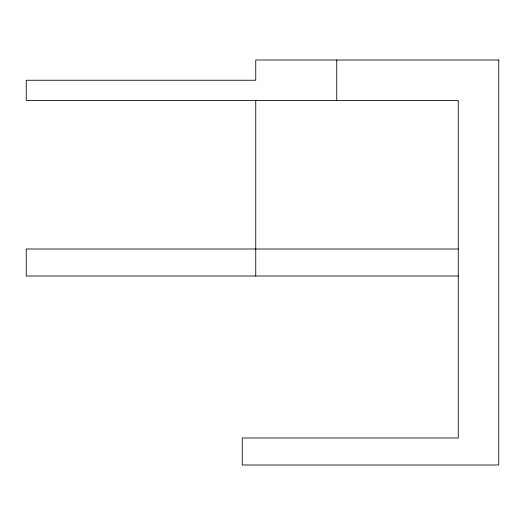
<?xml version="1.0" encoding="UTF-8"?>
<svg xmlns="http://www.w3.org/2000/svg" width="525" height="525" viewBox="0 0 525 525"><rect width="100%" height="100%" fill="white"/><g stroke="black" fill="none" stroke-linecap="round" stroke-linejoin="round"><path stroke-width="0.79" d="M458.253 249.001L26.25 249.001L26.25 275.999L458.253 275.999M336.748 60.001L336.748 100.498M255.747 100.498L255.747 275.999M498.75 60.001L255.747 60.001L255.747 80.253L26.25 80.253L26.25 100.498L458.253 100.498L458.253 438.001L242.248 438.001L242.248 464.999L498.75 464.999L498.75 60.001"/></g></svg>
